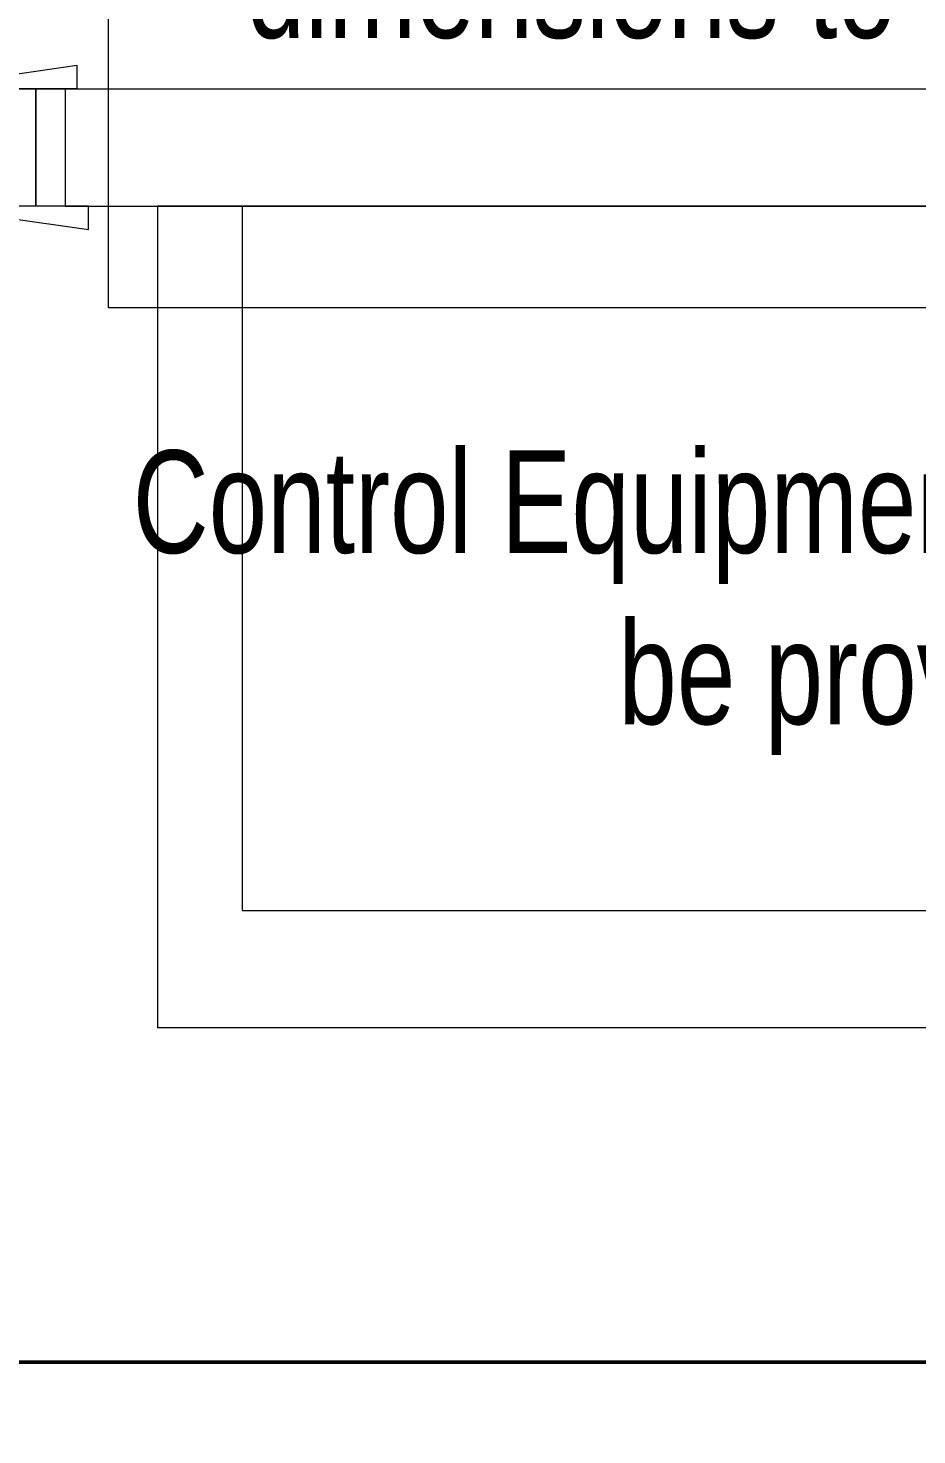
# Model space of a CAD drawing. Header units: metres. Extents: x 75097 to 220762, y -1557923 to -1361206.
# Drawn here: x 104390 to 105147, y -1440900 to -1439701 of the extents above; entities that cross this region are included whole.
import ezdxf

# ---------------------------------------------------------------- set-up
doc = ezdxf.new("R2010")
doc.units = ezdxf.units.M
doc.layers.get('0').update_dxf_attribs({"lineweight": 0})
doc.layers.add('A-100 - Copy$0$axes', color=8, linetype='Continuous')
for name, color, linetype, lineweight in [('A-100 - Copy$0$Medical Equipment and Furniture', 8, 'Continuous', 0), ('A-100 - Copy$0$Walls', 8, 'Continuous', 0), ('A-100 - Copy$0$Wooden Joinery', 8, 'Continuous', 0)]:
    doc.layers.add(name, color=color, linetype=linetype, lineweight=lineweight)
doc.layers.add('E-POWR', color=7, linetype='Continuous', lineweight=9, true_color=0x4e7e3e)
doc.styles.add('A-100 - Copy$0$X3G_ENTITY_257CFD', font='swisscl.ttf', dxfattribs={"height": 200})

# ---------------------------------------------------------------- blocks, each defined once
blk = doc.blocks.new('A-100 - Copy$0$A$C72370EFE')
at = {"layer": 'A-100 - Copy$0$Wooden Joinery'}
for p, q in [((-0.01, -0.03), (-0.01, -0.07)), ((0, -0.03), (-0.01, -0.03)), ((0.04, -0.03), (0.05, -0.03)), ((0.05, -0.03), (0.05, -0.07)), ((-0.01, -0.04), (-0.02, -0.04)), ((0.05, -0.04), (0.06, -0.04)), ((-0.05, -0.07), (-0.05, -0.16)), ((-0.03, -0.07), (-0.03, -0.16)), ((-0.01, -0.06), (-0.02, -0.06)), ((0, -0.07), (-0.01, -0.07)), ((0.04, -0.07), (0.05, -0.07)), ((0.05, -0.06), (0.06, -0.06)), ((0.07, -0.07), (0.07, -0.16)), ((0.09, -0.07), (0.09, -0.16)), ((-0.01, -0.17), (-0.02, -0.17)), ((-0.01, -0.17), (-0.01, -0.19)), ((0.05, -0.17), (0.06, -0.17)), ((0.05, -0.17), (0.05, -0.19)), ((-0.01, -0.19), (-0.02, -0.19)), ((0.05, -0.19), (0.06, -0.19))]:
    blk.add_line(p, q, dxfattribs=at)
for centre, radius, start, end in [((-0.02, -0.07), 0.03, 90, 180), ((0.06, -0.07), 0.03, 0, 90), ((-0.02, -0.07), 0.01, 90, 180), ((0.06, -0.07), 0.01, 0, 90), ((-0.02, -0.16), 0.03, 180, 270), ((-0.02, -0.16), 0.01, 180, 270), ((0.06, -0.16), 0.01, 270, 0), ((0.06, -0.16), 0.03, 270, 0)]:
    blk.add_arc(centre, radius, start, end, dxfattribs=at)
blk = doc.blocks.new('A-100 - Copy$0$A$C41DF7AD3')
at = {"layer": 'A-100 - Copy$0$Wooden Joinery', "elevation": 0}
for points in [[(820, 780), (820, 1559), (860, 1559), (860, 780)], [(70, 780), (70, 790), (0, 800), (0, 780)], [(870, 780), (870, 790), (940, 800), (940, 780)], [(80, 680), (80, 670), (10, 660), (10, 680)], [(860, 680), (860, 670), (930, 660), (930, 680)]]:
    blk.add_lwpolyline(points, close=True, dxfattribs=at)
for points in [[(45, 780), (45, 680), (20, 680), (20, 780), (45, 780)], [(45, 780), (80, 780), (80, 740), (90, 740), (90, 680), (45, 680), (45, 780)], [(895, 780), (860, 780), (860, 740), (850, 740), (850, 680), (895, 680), (895, 780)], [(895, 780), (895, 680), (920, 680), (920, 780), (895, 780)]]:
    blk.add_lwpolyline(points, dxfattribs=at)
at = {"layer": 'A-100 - Copy$0$Wooden Joinery'}
blk.add_arc((860, 780, 0), 780, 92.9397, 180, dxfattribs=at)
at = {"layer": 'A-100 - Copy$0$Wooden Joinery', "xscale": 999.9999999998856, "yscale": 999.9999999998856, "zscale": 999.9999999998856}
blk.add_blockref('A-100 - Copy$0$A$C72370EFE', (820, 1559, 0), dxfattribs=at)
blk = doc.blocks.new('A-100 - Copy')
at = {"layer": 'A-100 - Copy$0$axes'}
blk.add_line((178675.3, -1440837.7, 2.4), (83612.8, -1440837.7, 2.4), dxfattribs=at)
at = {"layer": 'A-100 - Copy$0$Medical Equipment and Furniture'}
for p, q in [((104500.3, -1439852.7, 2.4), (104500.3, -1440552.7, 2.4)), ((106200.3, -1439852.7, 2.4), (104500.3, -1439852.7, 2.4)), ((104572.6, -1440452.7, 2.4), (104572.6, -1439852.7, 2.4)), ((104572.6, -1440452.7, 2.4), (106128.1, -1440452.7, 2.4))]:
    blk.add_line(p, q, dxfattribs=at)
blk.add_lwpolyline([(104458.6, -1439399.4), (106315.6, -1439399.4), (106315.6, -1439939.4), (104458.6, -1439939.4)], close=True, dxfattribs=at)
at = {"layer": 'A-100 - Copy$0$Medical Equipment and Furniture', "elevation": 2.4}
blk.add_lwpolyline([(106200.3, -1439852.7), (106200.3, -1440552.7), (104500.3, -1440552.7)], dxfattribs=at)
at = {"layer": 'A-100 - Copy$0$Walls'}
for p, q in [((104421.5, -1439752.7, 2.4), (104421.5, -1439852.7, 2.4)), ((104421.5, -1439752.7, 2.4), (106200.3, -1439752.7, 2.4)), ((104421.5, -1439752.7, 2.4), (106200.3, -1439752.7, 2.4)), ((104421.5, -1439852.7, 2.4), (106200.3, -1439852.7, 2.4))]:
    blk.add_line(p, q, dxfattribs=at)
at = {"layer": 'A-100 - Copy$0$Wooden Joinery', "rotation": 180}
blk.add_blockref('A-100 - Copy$0$A$C41DF7AD3', (104441.5, -1439072.7, 2.4), dxfattribs=at)
at = {"layer": 'A-100 - Copy$0$Medical Equipment and Furniture', "char_height": 87.473, "attachment_point": 2, "style": 'A-100 - Copy$0$X3G_ENTITY_257CFD'}
for s, insert, width in [('Viewing Window (Design and exact dimensions to be provided by supplier)', (105343.8, -1439476.1), 1630.269), ('Control Equipment positioning and details to be provided by supplier', (105356.5, -1440060.8, 0), 1774.362)]:
    blk.add_mtext(s, dxfattribs=dict(at, insert=insert, width=width))

msp = doc.modelspace()

# ---------------------------------------------------------------- linework, layer by layer
at = {"layer": 'E-POWR', "const_width": 3}
msp.add_lwpolyline([(98773.7, -1442984.6), (98773.7, -1441764.1), (100243.2, -1441753.2), (100764.9, -1441753.2), (100763.9, -1440094.4), (100763.9, -1438859.7), (103606.1, -1438859.7), (103606.1, -1440837.7), (106013.5, -1440837.7), (106013.5, -1440339.6)], dxfattribs=at)

# ---------------------------------------------------------------- next in the draw order: block references
msp.add_blockref('A-100 - Copy', (0, 0))

doc.saveas('drawing.dxf')
